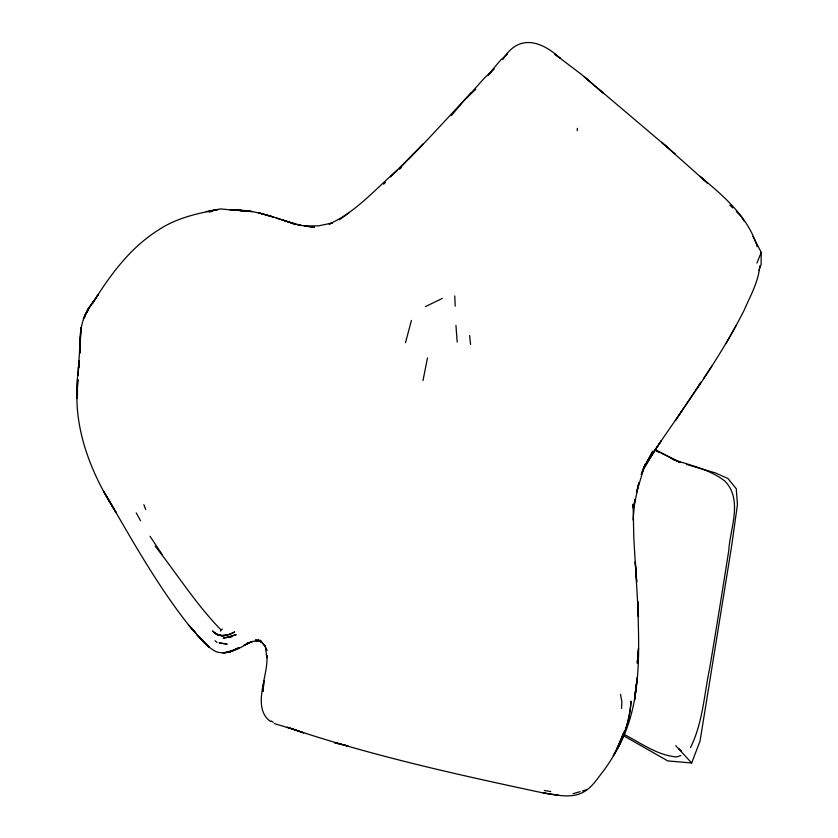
<?xml version="1.0" encoding="UTF-8"?>
<svg xmlns="http://www.w3.org/2000/svg" width="838" height="838" viewBox="0 0 838 838"><rect width="100%" height="100%" fill="white"/><g stroke="black" fill="none" stroke-linecap="round" stroke-linejoin="round"><path stroke-width="1.26" d="M633.109 507.838L633.119 504.204L633.779 537.525L638.483 616.684L637.676 601.16C639.08 652.991 642.83 710.09 613.28 755.667L622.498 737.964M752.828 236.389L761.229 252.343L761.124 264.41L758.956 270.433M79.987 353.091L80.029 349.362M80.092 343.14C79.495 327.784 83.936 312.291 94.202 300.633L87.351 310.416L98.559 294.065L92.777 303.031C109.872 275.388 130.131 247.786 158.057 230.261C175.938 218.1 197.15 213.46 218.006 209.49L206.284 211.658M80.039 345.225L79.924 352.955M80.165 341.307L81.108 327.417L80.165 342.763M77.515 389.481L77.169 398.165L77.002 382.201L79.254 360.843L78.699 367.966M77.609 386.999L77.903 379.551C72.278 426.867 90.86 473.376 116.094 512.458L103.713 491.487L112.135 505.681M80.019 346.586L79.924 349.142L80.113 340.647L78.154 374.911M577.246 130.728L577.34 128.277M621.482 708.519L621.901 702.003L620.497 694.346M78.091 375.613L78.374 371.915M78.762 366.992L79.254 360.843M633.067 519.969L634.827 499.605L633.937 505.723M637.289 662.575L638.493 648.465L637.257 663.361M759.762 265.918C758.568 281.778 750.24 296.086 744.029 310.469C719.151 359.743 686.018 404.146 655.18 449.734M422.991 380.578L427.474 357.973M633.989 506.822L638.828 482.793L636.534 492.409M84.669 317.508L85.612 313.862L88.556 309.861M405.508 342.721L411.416 320.42M220.624 631.161L221.012 629.862L222.468 629.118M636.608 492.398L644.181 467.059L652.708 451.315L644.181 467.059L641.3 474.329M623.221 735.534L667.76 760.914L691.675 762.989L700.044 741.022L731.459 547.224L737.45 504.549L736.267 488.743L727.918 478.488L715.327 472.894L686.511 464.43M756.965 263.059L761.229 252.343M641.29 474.465L645.574 463.781L642.296 470.872M621.932 739.106L616.862 749.361C624.907 734.465 630.05 718.093 630.983 701.155C629.715 727.154 618.214 751.225 602.836 771.767C597.106 778.858 592.11 787.28 583.95 791.826C571.464 799.002 556.778 794.948 543.474 793.02C457.359 774.584 370.752 755.635 287.277 727.248L303.649 732.862L294.033 729.469M642.526 471.249L654.447 450.771L644.108 467.122M690.491 747.58C702.81 722.985 704.119 694.597 709.702 668.001C716.322 628.929 722.586 589.805 728.756 550.66C730.139 528.129 743.138 499.783 724.797 480.981C709.608 469.353 690.365 465.341 672.579 459.36M726.033 343.57L736.047 325.615M643.898 467.447L661.402 440.652L655.148 449.755M697.824 387.02L700.987 382.149L675.355 420.55L682.98 409.457M703.438 378.755L711.829 366.112M451.347 115.623L465.038 99.313L475.806 89.216M502.81 59.488C518.586 33.583 541.317 40.758 560.36 58.388L554.609 54.061L581.792 74.676L602.972 92.924L584.327 76.845L590.015 81.579M507.503 53.988L500.705 60.001L488.627 74.341L491.288 71.607L484.5 77.955L466.158 98.507L471.626 92.578C450.331 114.492 430.365 137.547 408.619 159.031M399.768 168.302L422.761 144.126M488.114 75.389L494.294 68.884M414.957 152.39L390.456 176.839L392.174 175.173M383.615 184.203L385.459 182.422M393.902 173.518L397.338 170.198C375.466 188.843 356.108 212.056 329.439 223.914M399.475 169.286L401.36 167.548M339.296 219.807L349.394 212.496M425.421 306.614L442.359 298.391M255.517 639.886L261.267 641.74L255.506 640.515L260.744 640.483L255.506 640.515L256.805 640.483L250.426 642.254L243.994 645.239L249.525 642.589C239.343 648.183 227.8 655.85 215.712 651.535C204.524 645.449 197.265 634.314 188.728 625.158C156.779 584.735 131.776 539.473 105.86 495.101M329.24 224.196L332.351 222.96L318.618 225.831L304.362 226.03L314.407 227.245L297.616 224.909M252.741 641.395L246.896 643.542L250.426 642.254M680.802 755.614L676.392 756.944C656.783 755.164 640.766 742.856 623.713 734.235M572.972 793.733L580.147 791.638M582.536 790.936L586.118 789.888M209.123 212.129L212.8 211.228M212.182 210.589L220.467 208.913L234.211 210.244L230.335 210.139M231.204 209.971L245.293 210.788L235.069 210.149C256.334 209.888 276.32 218.11 296.16 224.626L282.835 220.153M246.938 210.83L235.069 210.149M244.56 210.904L252.196 211.564L238.987 210.401L243.449 210.799M546.303 793.439L543.474 793.02L558.988 795.304M298.81 225.108L301.209 225.485L276.53 218.163M544.333 790.485L550.765 791.575M295.06 729.814L274.288 723.571M678.382 461.602L670.379 457.82L680.142 462.513L654.656 449.44M661.046 452.949L674.632 459.79M655.201 450.079L659.391 452.384L655.075 449.996M260.555 641.51L257.884 639.96L262.346 642.882L265.091 646.287L264.63 645.585L266.913 650.487L265.583 647.606L266.777 657.715L266.882 655.431C268.862 675.135 250.918 707.502 270.538 721.466M271.229 720.973L273.219 722.283M221.012 629.862C196.155 604.533 177.132 574.02 155.187 546.167M675.292 154.035L661.559 142.261L707.597 183.208L699.929 176.326C723.142 195.568 748.271 216.78 757.175 246.634M215.062 640.724L217.042 642.442M598.301 88.734L668.315 148.064M678.591 748.46L681.43 750.953M204.472 642.725L209.343 647.229L196.595 634.282L204.472 642.725L201.277 639.373M729.888 205.09L732.653 207.866M736.34 211.564L740.939 216.183L744.207 221.075M691.675 762.989L675.7 745.642M195.715 633.13L188.728 625.158L195.715 633.13L191.965 628.846M265.091 646.287L261.226 641.479L262.346 642.882M162.101 554.463L150.023 536.268M140.627 520.807L136.227 512.898M143.864 504.686L145.718 509.577M457.181 342.093L455.966 325.427M469.615 335.525L470.568 344.512M77.494 394.688L76.939 387.072L77.484 394.74M78.259 367.149L78.363 369.464M454.772 295.929L455.181 306.184M263.582 684.541L263.048 691.381L263.907 680.592L263.582 684.541M635.256 693.455L634.513 700.306L636.252 684.74L635.256 693.455M637.142 677.984L635.466 692.796L637.142 677.984M623.985 732.119L617.218 748.334L623.985 732.119M85.403 314.753L83.371 318.775L89.174 307.515L85.403 314.753M238.956 647.69L229.539 651.901L223.055 653.001L233.079 650.477L229.539 651.901L238.956 647.69M234.577 631.978C227.758 636.105 218.184 637.917 212.475 630.92L217.168 634.471L222.028 635.927L226.909 635.288L219.493 635.403L215.397 633.308C221.222 637.77 228.753 634.921 234.577 631.978M235.96 634.722L223.201 638.221L232.105 636.492L228.973 637.152L235.96 634.722M226.983 644.076L219.263 642.935L226.983 644.076M334.592 742.698L347.801 745.925L334.592 742.698M273.45 217.052L258.89 212.936L273.45 217.052M636.147 573.307L635.256 561.9L636.723 582.043L636.147 573.307"/></g></svg>
